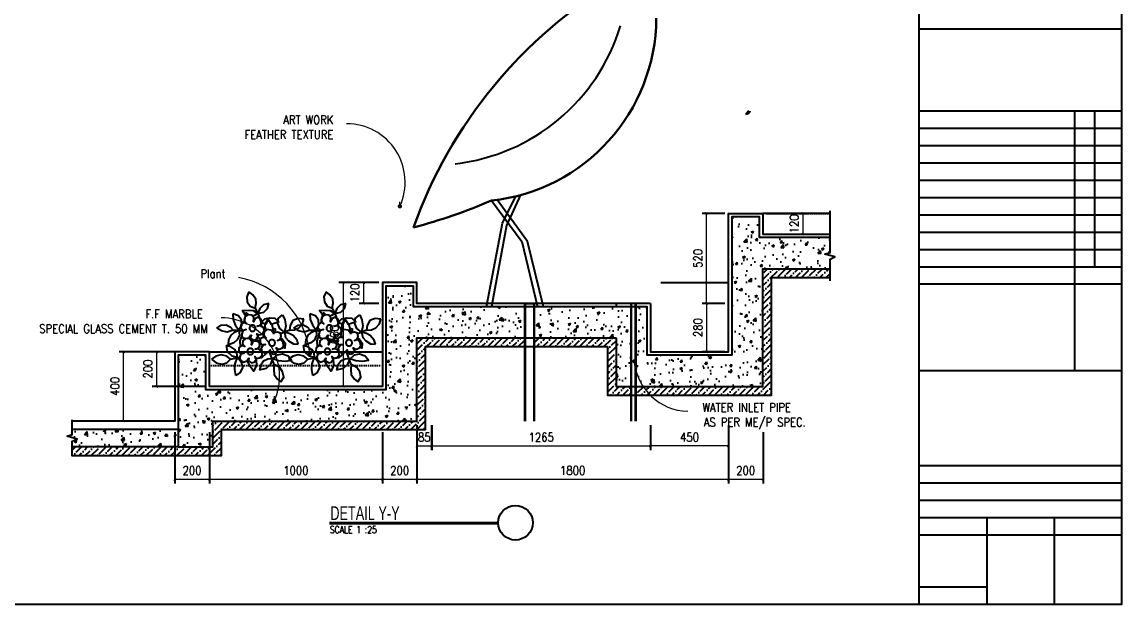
# Model space of a CAD drawing. Header units: millimetres. Extents: x -73920 to 111210, y -48963 to 87920.
# Drawn here: x 26012 to 32370, y -948 to 2416 of the extents above; entities that cross this region are included whole.
import ezdxf
from ezdxf.enums import TextEntityAlignment as Align
from ezdxf.lldxf.tags import DXFTag

# ---------------------------------------------------------------- set-up
doc = ezdxf.new("R2010")
doc.units = ezdxf.units.MM
doc.header["$LTSCALE"] = 100
doc.header["$MEASUREMENT"] = 0
doc.linetypes.add('DOT2', pattern=[0.125, 0, -0.125])
doc.layers.add('A-DIM', color=76, linetype='Continuous', lineweight=0)
for name, color, linetype in [('A-HATCH', 251, 'Continuous'), ('A-STR', 4, 'Continuous'), ('DINDING', 20, 'Continuous'), ('KOP', 7, 'Continuous'), ('LANDSCAPE', 41, 'Continuous'), ('pohon', 3, 'Continuous'), ('POTONGAN', 5, 'Continuous'), ('RAILING', 32, 'Continuous'), ('text', 5, 'Continuous'), ('water', 150, 'DOT2')]:
    doc.layers.add(name, color=color, linetype=linetype)
doc.styles.add('DIM25', font='simplex.shx', dxfattribs={"width": 0.85, "height": 50})
doc.styles.add('W-100', font='SIMPLEX.SHX', dxfattribs={"width": 0.8, "height": 100})
tags = doc.linetypes.add('DASHDOT', pattern=[1, 0.5, -0.25, 0, -0.25]).pattern_tags.tags
tags[10:11] = [DXFTag(74, 4), DXFTag(75, 0), DXFTag(340, '0'), DXFTag(46, 1.0), DXFTag(50, 0.0), DXFTag(44, 0.0), DXFTag(45, 0.0)]
tags[8:9] = [DXFTag(74, 4), DXFTag(75, 0), DXFTag(340, '0'), DXFTag(46, 1.0), DXFTag(50, 0.0), DXFTag(44, 0.0), DXFTag(45, 0.0)]
tags[6:7] = [DXFTag(74, 4), DXFTag(75, 0), DXFTag(340, '0'), DXFTag(46, 1.0), DXFTag(50, 0.0), DXFTag(44, 0.0), DXFTag(45, 0.0)]
tags[4:5] = [DXFTag(74, 4), DXFTag(75, 0), DXFTag(340, '0'), DXFTag(46, 1.0), DXFTag(50, 0.0), DXFTag(44, 0.0), DXFTag(45, 0.0)]
doc.dimstyles.new('DIM25', dxfattribs={"dimtxt": 500, "dimasz": 1, "dimexe": 25, "dimexo": 20, "dimgap": 25, "dimtad": 1, "dimdec": 0, "dimzin": 0, "dimdsep": 46, "dimtxsty": 'DIM25', "dimblk": 'Tick', "dimcen": 0.09, "dimdle": 25, "dimclrd": 256, "dimclre": 256, "dimclrt": 1, "dimadec": 0, "dimazin": 0, "dimtfac": 1, "dimtdec": 0, "dimtix": 1, "dimtmove": 2, "dimatfit": 3, "dimldrblk": 'Tick', "dimfxl": 1, "dimtolj": 1, "dimtzin": 0, "dimlwd": 5, "dimarcsym": 0})
pattern_1 = [(45, (3331.93, -11291.416), (13.258252, 48.613591), [62.5, -12.5, 0, -12.5])]
pattern_2 = [(50, (3331.93, -11291.42), (143.45204, -12.55043), [15, -165]), (355, (3331.93, -11291.42), (-27.7503, 150.4384), [12, -132]), (100.4514, (3343.88, -11292.46), (115.7019, 137.8879), [12.74804, -140.2284]), (46.1842, (3331.93, -11251.42), (213.4482, -33.1038), [22.5, -247.5]), (96.6356, (3349.72, -11254.18), (186.9325, 194.8236), [19.122, -210.3426]), (351.1842, (3331.93, -11251.42), (186.9324, 194.8237), [18, -198]), (21, (3351.93, -11261.42), (119.3814, -80.5238), [15, -165]), (326, (3351.93, -11261.42), (48.6631, 145.03), [12, -132]), (71.4514, (3361.88, -11268.13), (168.0445, 64.5061), [12.74804, -140.2284]), (37.5, (3331.93, -11291.416), (2.43197, 66.57877), [0, -130.4, 0, -134, 0, -132.5]), (7.5, (3331.93, -11291.416), (52.6139, 78.88234), [0, -76.4, 0, -127.4, 0, -50.5]), (327.5, (3287.33, -11291.416), (106.76449, -4.51097), [0, -50, 0, -156, 0, -207]), (317.5, (3267.33, -11291.42), (116.63723, 20.021), [0, -65, 0, -103.6, 0, -147])]

# ---------------------------------------------------------------- blocks, each defined once
blk = doc.blocks.new('Tick')
at = {"const_width": 4}
blk.add_lwpolyline([(-7.1, -7.1), (7.1, 7.1)], dxfattribs=at)
blk = doc.blocks.new('*D158')
at = {"layer": 'A-DIM', "lineweight": -2, "transparency": 16777216}
for p, q in [((26875.3, 509.9), (26574.8, 509.9)), ((26875.3, 109.9), (26574.8, 109.9))]:
    blk.add_line(p, q, dxfattribs=at)
at = {"layer": 'A-DIM', "lineweight": 5, "transparency": 16777216}
blk.add_line((26599.8, 110.9), (26599.8, 508.9), dxfattribs=at)
at = {"layer": 'DEFPOINTS', "color": 0, "lineweight": 25, "transparency": 16777216}
for p in [(26599.8, 509.9), (26895.3, 509.9), (26895.3, 109.9)]:
    blk.add_point(p, dxfattribs=at)
at = {"layer": 'A-DIM', "lineweight": 5, "transparency": 16777216}
for p, rotation in [((26599.8, 509.9), 90), ((26599.8, 109.9), 270)]:
    blk.add_blockref('Tick', p, dxfattribs=dict(at, rotation=rotation))
at = {"layer": 'A-DIM', "color": 1, "transparency": 16777216, "insert": (26549.8, 309.9), "char_height": 50, "attachment_point": 5, "rotation": 90, "style": 'DIM25'}
blk.add_mtext('\\A1;400', dxfattribs=at)
blk = doc.blocks.new('*D159')
at = {"layer": 'A-DIM', "lineweight": -2, "transparency": 16777216}
for p, q in [((26895.3, 44.7), (26895.3, -251.2)), ((27095.3, 44.7), (27095.3, -251.2))]:
    blk.add_line(p, q, dxfattribs=at)
at = {"layer": 'A-DIM', "lineweight": 5, "transparency": 16777216}
blk.add_line((26896.3, -226.2), (27094.3, -226.2), dxfattribs=at)
at = {"layer": 'DEFPOINTS', "color": 0, "lineweight": 25, "transparency": 16777216}
for p in [(26895.3, 64.7), (27095.3, 64.7), (27095.3, -226.2)]:
    blk.add_point(p, dxfattribs=at)
at = {"layer": 'A-DIM', "lineweight": 5, "transparency": 16777216, "rotation": 180}
blk.add_blockref('Tick', (26895.3, -226.2), dxfattribs=at)
at = {"layer": 'A-DIM', "lineweight": 5, "transparency": 16777216}
blk.add_blockref('Tick', (27095.3, -226.2), dxfattribs=at)
at = {"layer": 'A-DIM', "color": 1, "transparency": 16777216, "insert": (26995.3, -176.2), "char_height": 50, "attachment_point": 5, "style": 'DIM25'}
blk.add_mtext('\\A1;200', dxfattribs=at)
blk = doc.blocks.new('*D160')
at = {"layer": 'A-DIM', "lineweight": -2, "transparency": 16777216}
for p, q in [((27095.3, 44.7), (27095.3, -251.2)), ((28095.3, 44.7), (28095.3, -251.2))]:
    blk.add_line(p, q, dxfattribs=at)
at = {"layer": 'A-DIM', "lineweight": 5, "transparency": 16777216}
blk.add_line((27096.3, -226.2), (28094.3, -226.2), dxfattribs=at)
at = {"layer": 'DEFPOINTS', "color": 0, "lineweight": 25, "transparency": 16777216}
for p in [(27095.3, 64.7), (28095.3, 64.7), (28095.3, -226.2)]:
    blk.add_point(p, dxfattribs=at)
at = {"layer": 'A-DIM', "lineweight": 5, "transparency": 16777216, "rotation": 180}
blk.add_blockref('Tick', (27095.3, -226.2), dxfattribs=at)
at = {"layer": 'A-DIM', "lineweight": 5, "transparency": 16777216}
blk.add_blockref('Tick', (28095.3, -226.2), dxfattribs=at)
at = {"layer": 'A-DIM', "color": 1, "transparency": 16777216, "insert": (27595.3, -176.2), "char_height": 50, "attachment_point": 5, "style": 'DIM25'}
blk.add_mtext('\\A1;1000', dxfattribs=at)
blk = doc.blocks.new('*D161')
at = {"layer": 'A-DIM', "lineweight": -2, "transparency": 16777216}
for p, q in [((28095.3, 44.7), (28095.3, -251.2)), ((28295.3, 44.7), (28295.3, -251.2))]:
    blk.add_line(p, q, dxfattribs=at)
at = {"layer": 'A-DIM', "lineweight": 5, "transparency": 16777216}
blk.add_line((28096.3, -226.2), (28294.3, -226.2), dxfattribs=at)
at = {"layer": 'DEFPOINTS', "color": 0, "lineweight": 25, "transparency": 16777216}
for p in [(28095.3, 64.7), (28295.3, 64.7), (28295.3, -226.2)]:
    blk.add_point(p, dxfattribs=at)
at = {"layer": 'A-DIM', "lineweight": 5, "transparency": 16777216, "rotation": 180}
blk.add_blockref('Tick', (28095.3, -226.2), dxfattribs=at)
at = {"layer": 'A-DIM', "lineweight": 5, "transparency": 16777216}
blk.add_blockref('Tick', (28295.3, -226.2), dxfattribs=at)
at = {"layer": 'A-DIM', "color": 1, "transparency": 16777216, "insert": (28195.3, -176.2), "char_height": 50, "attachment_point": 5, "style": 'DIM25'}
blk.add_mtext('\\A1;200', dxfattribs=at)
blk = doc.blocks.new('*D162')
at = {"layer": 'A-DIM', "lineweight": -2, "transparency": 16777216}
for p, q in [((28295.3, 44.7), (28295.3, -251.2)), ((30095.3, 44.7), (30095.3, -251.2))]:
    blk.add_line(p, q, dxfattribs=at)
at = {"layer": 'A-DIM', "lineweight": 5, "transparency": 16777216}
blk.add_line((28296.3, -226.2), (30094.3, -226.2), dxfattribs=at)
at = {"layer": 'DEFPOINTS', "color": 0, "lineweight": 25, "transparency": 16777216}
for p in [(28295.3, 64.7), (30095.3, 64.7), (30095.3, -226.2)]:
    blk.add_point(p, dxfattribs=at)
at = {"layer": 'A-DIM', "lineweight": 5, "transparency": 16777216, "rotation": 180}
blk.add_blockref('Tick', (28295.3, -226.2), dxfattribs=at)
at = {"layer": 'A-DIM', "lineweight": 5, "transparency": 16777216}
blk.add_blockref('Tick', (30095.3, -226.2), dxfattribs=at)
at = {"layer": 'A-DIM', "color": 1, "transparency": 16777216, "insert": (29195.3, -176.2), "char_height": 50, "attachment_point": 5, "style": 'DIM25'}
blk.add_mtext('\\A1;1800', dxfattribs=at)
blk = doc.blocks.new('*D163')
at = {"layer": 'A-DIM', "lineweight": -2, "transparency": 16777216}
for p, q in [((30095.3, 44.7), (30095.3, -251.2)), ((30295.3, 44.7), (30295.3, -251.2))]:
    blk.add_line(p, q, dxfattribs=at)
at = {"layer": 'A-DIM', "lineweight": 5, "transparency": 16777216}
blk.add_line((30096.3, -226.2), (30294.3, -226.2), dxfattribs=at)
at = {"layer": 'DEFPOINTS', "color": 0, "lineweight": 25, "transparency": 16777216}
for p in [(30095.3, 64.7), (30295.3, 64.7), (30295.3, -226.2)]:
    blk.add_point(p, dxfattribs=at)
at = {"layer": 'A-DIM', "lineweight": 5, "transparency": 16777216, "rotation": 180}
blk.add_blockref('Tick', (30095.3, -226.2), dxfattribs=at)
at = {"layer": 'A-DIM', "lineweight": 5, "transparency": 16777216}
blk.add_blockref('Tick', (30295.3, -226.2), dxfattribs=at)
at = {"layer": 'A-DIM', "color": 1, "transparency": 16777216, "insert": (30195.3, -176.2), "char_height": 50, "attachment_point": 5, "style": 'DIM25'}
blk.add_mtext('\\A1;200', dxfattribs=at)
blk = doc.blocks.new('*D164')
at = {"layer": 'A-DIM', "lineweight": -2, "transparency": 16777216}
for p, q in [((27075.3, 509.9), (26765.1, 509.9)), ((27075.3, 309.9), (26765.1, 309.9))]:
    blk.add_line(p, q, dxfattribs=at)
at = {"layer": 'A-DIM', "lineweight": 5, "transparency": 16777216}
blk.add_line((26790.1, 508.9), (26790.1, 310.9), dxfattribs=at)
at = {"layer": 'DEFPOINTS', "color": 0, "lineweight": 25, "transparency": 16777216}
for p in [(27095.3, 509.9), (26790.1, 309.9), (27095.3, 309.9)]:
    blk.add_point(p, dxfattribs=at)
at = {"layer": 'A-DIM', "lineweight": 5, "transparency": 16777216}
for p, rotation in [((26790.1, 509.9), 90), ((26790.1, 309.9), 270)]:
    blk.add_blockref('Tick', p, dxfattribs=dict(at, rotation=rotation))
at = {"layer": 'A-DIM', "color": 1, "transparency": 16777216, "insert": (26740.1, 409.9), "char_height": 50, "attachment_point": 5, "rotation": 90, "style": 'DIM25'}
blk.add_mtext('\\A1;200', dxfattribs=at)
blk = doc.blocks.new('*D165')
at = {"layer": 'A-DIM', "lineweight": -2, "transparency": 16777216}
for p, q in [((28075.3, 909.9), (27842.8, 909.9)), ((28075.3, 309.9), (27842.8, 309.9))]:
    blk.add_line(p, q, dxfattribs=at)
at = {"layer": 'A-DIM', "lineweight": 5, "transparency": 16777216}
blk.add_line((27867.8, 908.9), (27867.8, 310.9), dxfattribs=at)
at = {"layer": 'DEFPOINTS', "color": 0, "lineweight": 25, "transparency": 16777216}
for p in [(28095.3, 909.9), (27867.8, 309.9), (28095.3, 309.9)]:
    blk.add_point(p, dxfattribs=at)
at = {"layer": 'A-DIM', "lineweight": 5, "transparency": 16777216}
for p, rotation in [((27867.8, 909.9), 90), ((27867.8, 309.9), 270)]:
    blk.add_blockref('Tick', p, dxfattribs=dict(at, rotation=rotation))
at = {"layer": 'A-DIM', "color": 1, "transparency": 16777216, "insert": (27817.8, 609.9), "char_height": 50, "attachment_point": 5, "rotation": 90, "style": 'DIM25'}
blk.add_mtext('\\A1;600', dxfattribs=at)
blk = doc.blocks.new('*D166')
at = {"layer": 'A-DIM', "lineweight": -2, "transparency": 16777216}
for p, q in [((28075.3, 909.9), (27962, 909.9)), ((28075.3, 789.9), (27962, 789.9))]:
    blk.add_line(p, q, dxfattribs=at)
at = {"layer": 'A-DIM', "lineweight": 5, "transparency": 16777216}
for p, q in [((27987, 910.9), (27987, 911.9)), ((27987, 909.9), (27987, 789.9)), ((27987, 788.9), (27987, 787.9))]:
    blk.add_line(p, q, dxfattribs=at)
at = {"layer": 'DEFPOINTS', "color": 0, "lineweight": 25, "transparency": 16777216}
for p in [(28095.3, 909.9), (27987, 789.9), (28095.3, 789.9)]:
    blk.add_point(p, dxfattribs=at)
at = {"layer": 'A-DIM', "lineweight": 5, "transparency": 16777216}
for p, rotation in [((27987, 909.9), 270), ((27987, 789.9), 90)]:
    blk.add_blockref('Tick', p, dxfattribs=dict(at, rotation=rotation))
at = {"layer": 'A-DIM', "color": 1, "transparency": 16777216, "insert": (27937, 849.9), "char_height": 50, "attachment_point": 5, "rotation": 90, "style": 'DIM25'}
blk.add_mtext('\\A1;120', dxfattribs=at)
blk = doc.blocks.new('*D167')
at = {"layer": 'A-DIM', "lineweight": -2, "transparency": 16777216}
for p, q in [((30075.3, 1309.9), (29944.4, 1309.9)), ((30075.3, 789.9), (29944.4, 789.9))]:
    blk.add_line(p, q, dxfattribs=at)
at = {"layer": 'A-DIM', "lineweight": 5, "transparency": 16777216}
blk.add_line((29969.4, 790.9), (29969.4, 1308.9), dxfattribs=at)
at = {"layer": 'DEFPOINTS', "color": 0, "lineweight": 25, "transparency": 16777216}
for p in [(29969.4, 1309.9), (30095.3, 1309.9), (30095.3, 789.9)]:
    blk.add_point(p, dxfattribs=at)
at = {"layer": 'A-DIM', "lineweight": 5, "transparency": 16777216}
for p, rotation in [((29969.4, 1309.9), 90), ((29969.4, 789.9), 270)]:
    blk.add_blockref('Tick', p, dxfattribs=dict(at, rotation=rotation))
at = {"layer": 'A-DIM', "color": 1, "transparency": 16777216, "insert": (29919.4, 1049.9), "char_height": 50, "attachment_point": 5, "rotation": 90, "style": 'DIM25'}
blk.add_mtext('\\A1;520', dxfattribs=at)
blk = doc.blocks.new('*D168')
at = {"layer": 'A-DIM', "lineweight": -2, "transparency": 16777216}
for p, q in [((30315.3, 1309.9), (30551.2, 1309.9)), ((30315.3, 1189.9), (30551.2, 1189.9))]:
    blk.add_line(p, q, dxfattribs=at)
at = {"layer": 'A-DIM', "lineweight": 5, "transparency": 16777216}
for p, q in [((30526.2, 1310.9), (30526.2, 1311.9)), ((30526.2, 1309.9), (30526.2, 1189.9)), ((30526.2, 1188.9), (30526.2, 1187.9))]:
    blk.add_line(p, q, dxfattribs=at)
at = {"layer": 'DEFPOINTS', "color": 0, "lineweight": 25, "transparency": 16777216}
for p in [(30295.3, 1309.9), (30295.3, 1189.9), (30526.2, 1189.9)]:
    blk.add_point(p, dxfattribs=at)
at = {"layer": 'A-DIM', "lineweight": 5, "transparency": 16777216}
for p, rotation in [((30526.2, 1309.9), 270), ((30526.2, 1189.9), 90)]:
    blk.add_blockref('Tick', p, dxfattribs=dict(at, rotation=rotation))
at = {"layer": 'A-DIM', "color": 1, "transparency": 16777216, "insert": (30476.2, 1249.9), "char_height": 50, "attachment_point": 5, "rotation": 90, "style": 'DIM25'}
blk.add_mtext('\\A1;120', dxfattribs=at)
blk = doc.blocks.new('*D169')
at = {"layer": 'A-DIM', "lineweight": -2, "transparency": 16777216}
for p, q in [((29645.7, 84.9), (29645.7, -58.8)), ((30095.3, 84.9), (30095.3, -58.8))]:
    blk.add_line(p, q, dxfattribs=at)
at = {"layer": 'A-DIM', "lineweight": 5, "transparency": 16777216}
blk.add_line((30094.3, -33.8), (29646.7, -33.8), dxfattribs=at)
at = {"layer": 'DEFPOINTS', "color": 0, "lineweight": 25, "transparency": 16777216}
for p in [(29645.7, 104.9), (30095.3, 104.9), (29645.7, -33.8)]:
    blk.add_point(p, dxfattribs=at)
at = {"layer": 'A-DIM', "lineweight": 5, "transparency": 16777216, "rotation": 180}
blk.add_blockref('Tick', (29645.7, -33.8), dxfattribs=at)
at = {"layer": 'A-DIM', "lineweight": 5, "transparency": 16777216}
blk.add_blockref('Tick', (30095.3, -33.8), dxfattribs=at)
at = {"layer": 'A-DIM', "color": 1, "transparency": 16777216, "insert": (29870.5, 16.2), "char_height": 50, "attachment_point": 5, "style": 'DIM25'}
blk.add_mtext('\\A1;450', dxfattribs=at)
blk = doc.blocks.new('*D170')
at = {"layer": 'A-DIM', "lineweight": -2, "transparency": 16777216}
for p, q in [((28381, 84.9), (28381, -58.8)), ((29645.7, 84.9), (29645.7, -58.8))]:
    blk.add_line(p, q, dxfattribs=at)
at = {"layer": 'A-DIM', "lineweight": 5, "transparency": 16777216}
blk.add_line((28382, -33.8), (29644.7, -33.8), dxfattribs=at)
at = {"layer": 'DEFPOINTS', "color": 0, "lineweight": 25, "transparency": 16777216}
for p in [(28381, 104.9), (29645.7, 104.9), (29645.7, -33.8)]:
    blk.add_point(p, dxfattribs=at)
at = {"layer": 'A-DIM', "lineweight": 5, "transparency": 16777216, "rotation": 180}
blk.add_blockref('Tick', (28381, -33.8), dxfattribs=at)
at = {"layer": 'A-DIM', "lineweight": 5, "transparency": 16777216}
blk.add_blockref('Tick', (29645.7, -33.8), dxfattribs=at)
at = {"layer": 'A-DIM', "color": 1, "transparency": 16777216, "insert": (29013.4, 16.2), "char_height": 50, "attachment_point": 5, "style": 'DIM25'}
blk.add_mtext('\\A1;1265', dxfattribs=at)
blk = doc.blocks.new('*D171')
at = {"layer": 'A-DIM', "lineweight": -2, "transparency": 16777216}
for p, q in [((28295.3, 84.9), (28295.3, -58.8)), ((28380, 84.9), (28380, -58.8))]:
    blk.add_line(p, q, dxfattribs=at)
at = {"layer": 'A-DIM', "lineweight": 5, "transparency": 16777216}
for p, q in [((28294.3, -33.8), (28293.3, -33.8)), ((28295.3, -33.8), (28380, -33.8)), ((28381, -33.8), (28382, -33.8))]:
    blk.add_line(p, q, dxfattribs=at)
at = {"layer": 'DEFPOINTS', "color": 0, "lineweight": 25, "transparency": 16777216}
for p in [(28295.3, 104.9), (28380, 104.9), (28380, -33.8)]:
    blk.add_point(p, dxfattribs=at)
at = {"layer": 'A-DIM', "lineweight": 5, "transparency": 16777216}
blk.add_blockref('Tick', (28295.3, -33.8), dxfattribs=at)
at = {"layer": 'A-DIM', "lineweight": 5, "transparency": 16777216, "rotation": 180}
blk.add_blockref('Tick', (28380, -33.8), dxfattribs=at)
at = {"layer": 'A-DIM', "color": 1, "transparency": 16777216, "insert": (28337.6, 16.2), "char_height": 50, "attachment_point": 5, "style": 'DIM25'}
blk.add_mtext('\\A1;85', dxfattribs=at)
blk = doc.blocks.new('Cut')
at = {"layer": 'A-HATCH', "linetype": 'DASHDOT'}
blk.add_lwpolyline([(0, -30), (0, 56.3), (28.2, 68.2), (-29.2, 84.3), (0, 95), (0, 178.3)], dxfattribs=at)
blk = doc.blocks.new('Kop-A3')
at = {"layer": 'KOP'}
blk.add_line((161.47, 13.5), (161.47, 293.5), dxfattribs=at)
at = {"layer": 'KOP', "color": 155}
for p, q in [((161.47, 146.5), (208.36, 146.5)), ((161.47, 127.5), (208.36, 127.5)), ((197.49, 67.57), (197.49, 127.5)), ((161.47, 123.5), (208.36, 123.5)), ((161.47, 111.5), (208.36, 111.5)), ((161.47, 107.5), (208.36, 107.5)), ((161.47, 91.5), (208.36, 91.5)), ((161.47, 87.5), (208.36, 87.5)), ((161.47, 67.5), (208.36, 67.5)), ((161.47, 45.5), (208.36, 45.5)), ((161.47, 33.5), (208.36, 33.5)), ((177.2, 13.5), (177.2, 33.5)), ((192.73, 13.5), (192.73, 33.5)), ((161.47, 29.5), (208.36, 29.5))]:
    blk.add_line(p, q, dxfattribs=at)
at = {"layer": 'KOP', "color": 251}
for p, q in [((202.06, 91.5), (202.06, 127.5)), ((161.47, 119.5), (208.36, 119.5)), ((161.47, 115.5), (208.36, 115.5)), ((161.47, 103.5), (208.36, 103.5)), ((161.47, 99.5), (208.36, 99.5)), ((161.47, 95.5), (208.36, 95.5)), ((161.47, 41.5), (208.36, 41.5)), ((161.47, 37.5), (208.36, 37.5)), ((161.47, 17.5), (177.01, 17.5))]:
    blk.add_line(p, q, dxfattribs=at)
at = {"layer": 'KOP'}
blk.add_lwpolyline([(-196.64, 293.5), (-196.64, 13.5), (208.36, 13.5), (208.36, 293.5)], close=True, dxfattribs=at)
blk = doc.blocks.new('DOT')
blk.add_line((0, 50), (0, 100))
at = {"const_width": 50}
blk.add_lwpolyline([(0, 25, 1), (0, -25, 1)], format="xyb", close=True, dxfattribs=at)
blk = doc.blocks.new('A$C46902D6E')
at = {"layer": 'pohon', "linetype": 'Continuous'}
for points in [[(-0.0808, 0.1958), (-0.0521, 0.1862), (-0.033, 0.1623), (-0.0235, 0.1337), (-0.0569, 0.1432), (-0.076, 0.1671)], [(0.0386, 0.2531), (0.0482, 0.2244), (0.0434, 0.1958), (0.0243, 0.1719), (-0.0044, 0.1623), (-0.0091, 0.191), (-0.0044, 0.2149), (0.0147, 0.2387)], [(-0.1668, 0.1384), (-0.1812, 0.1098), (-0.1907, 0.0763), (-0.1859, 0.0381), (-0.1573, 0.0572), (-0.1429, 0.0859), (-0.1429, 0.1145)], [(-0.291, 0.1241), (-0.2576, 0.1241), (-0.2289, 0.1098), (-0.2146, 0.0811), (-0.2146, 0.0524), (-0.2433, 0.0572), (-0.2672, 0.0716), (-0.2863, 0.0954)], [(-0.0474, 0.0811), (-0.0665, 0.105), (-0.0951, 0.1145), (-0.1238, 0.1145), (-0.1477, 0.0954), (-0.1074, 0.0758), (-0.0851, 0.1055), (-0.0747, 0.0758)], [(0.0064, 0.0068), (0.0064, -0.0122), (-0.0125, -0.0217), (-0.0268, -0.0169), (-0.0363, 0.002), (-0.0268, 0.0163), (-0.041, 0.0115), (-0.06, 0.0163), (-0.0695, 0.0353), (-0.0647, 0.0542), (-0.0458, 0.0637), (-0.0268, 0.059), (-0.0458, 0.0685), (-0.0505, 0.0875), (-0.0458, 0.1017), (-0.0268, 0.1112), (-0.0078, 0.1017), (-0.003, 0.0827), (-0.003, 0.1064), (0.0112, 0.1207), (0.0349, 0.1207), (0.0492, 0.1064), (0.0492, 0.0827), (0.0349, 0.0685), (0.0539, 0.0732), (0.0681, 0.059), (0.0681, 0.04), (0.0539, 0.0305), (0.0349, 0.0353), (0.0539, 0.0258), (0.0587, 0.0068), (0.0539, -0.0122), (0.0349, -0.0169), (0.0159, -0.0122)], [(0.1199, 0.1193), (0.1151, 0.0859), (0.1007, 0.0572), (0.0769, 0.0286), (0.0625, 0.0572), (0.0673, 0.0859), (0.0864, 0.1098)], [(-0.2719, -0.024), (-0.2624, -0.0001), (-0.2385, 0.0238), (-0.2146, 0.0333), (-0.1859, 0.0381), (-0.1955, 0.0095), (-0.2146, -0.0097), (-0.2433, -0.024)], [(0.1294, -0.0622), (0.1294, -0.0335), (0.1199, -0.0049), (0.1007, 0.0142), (0.0769, 0.0286), (0.0721, -0.0001), (0.0816, -0.0288), (0.1007, -0.0479)], [(0.2059, 0.0286), (0.182, 0.0477), (0.1533, 0.0524), (0.1294, 0.0429), (0.1103, 0.0238), (0.1437, 0.0095), (0.1772, 0.0142)], [(0.0064, -0.1261), (0.0064, -0.1451), (-0.0125, -0.1546), (-0.0268, -0.1498), (-0.0363, -0.1308), (-0.0268, -0.1166), (-0.041, -0.1261), (-0.06, -0.1166), (-0.0695, -0.1024), (-0.0647, -0.0834), (-0.0458, -0.0691), (-0.0268, -0.0739), (-0.0458, -0.0644), (-0.0505, -0.0502), (-0.0458, -0.0312), (-0.0268, -0.0264), (-0.0078, -0.0312), (-0.003, -0.0502), (-0.003, -0.0312), (0.0112, -0.0169), (0.0349, -0.0169), (0.0492, -0.0312), (0.0492, -0.0502), (0.0349, -0.0644), (0.0539, -0.0596), (0.0681, -0.0739), (0.0681, -0.0929), (0.0539, -0.1071), (0.0349, -0.1024), (0.0539, -0.1071), (0.0587, -0.1261), (0.0539, -0.1451), (0.0349, -0.1546), (0.0159, -0.1451)], [(-0.2433, -0.1195), (-0.205, -0.1291), (-0.1668, -0.1291), (-0.1334, -0.1195), (-0.1573, -0.0956), (-0.1859, -0.0861), (-0.2194, -0.0956)], [(-0.0617, -0.1912), (-0.0999, -0.1768), (-0.1238, -0.153), (-0.1334, -0.1195), (-0.1047, -0.1243), (-0.0808, -0.1386), (-0.0665, -0.1625)], [(0.1437, -0.067), (0.1342, -0.1004), (0.1055, -0.1243), (0.0721, -0.1291), (0.0769, -0.1052), (0.0912, -0.0861), (0.1151, -0.0718)], [(0.2202, -0.153), (0.1915, -0.1721), (0.1581, -0.1768), (0.1294, -0.1673), (0.1103, -0.1434), (0.1342, -0.1291), (0.1676, -0.1243), (0.1963, -0.1339)], [(-0.1907, -0.2485), (-0.205, -0.2198), (-0.1955, -0.1912), (-0.1764, -0.1673), (-0.1429, -0.153), (-0.1429, -0.1816), (-0.1477, -0.2103), (-0.1668, -0.2342)], [(0.0721, -0.2342), (0.0816, -0.2007), (0.0816, -0.1673), (0.0721, -0.1291), (0.0482, -0.153), (0.0386, -0.1864), (0.0482, -0.2151)]]:
    blk.add_lwpolyline(points, close=True, dxfattribs=at)
for points in [[(-0.0044, 0.1623), (-0.0283, 0.1241), (-0.0474, 0.0811), (-0.0495, 0.0619)], [(0.0283, 0.1207), (0.0414, 0.1308), (0.0482, 0.1193), (0.0673, 0.1432), (0.0339, 0.148), (0.0052, 0.148), (-0.0235, 0.1337), (-0.0044, 0.1193), (0.0052, 0.1146)], [(0.0311, 0.1207), (0.0434, 0.1289), (0.053, 0.0907), (0.0507, 0.0724)], [(-0.0794, 0.0404), (-0.076, 0.0429), (-0.0713, 0.0763), (-0.0856, 0.105), (-0.1095, 0.0763), (-0.1178, 0.052), (-0.1245, 0.0227)], [(-0.0447, 0.068), (-0.0438, 0.0632)], [(-0.2146, 0.0524), (-0.1651, 0.0277)], [(-0.1664, 0.0032), (-0.1764, -0.0001), (-0.1955, -0.024), (-0.1955, -0.0526), (-0.1822, -0.0496)], [(-0.1217, 0.0305), (-0.1075, 0.0447), (-0.0837, 0.0447), (-0.0695, 0.0305), (-0.0695, 0.0115), (-0.0837, -0.0027), (-0.0647, -0.0027), (-0.0505, -0.0122), (-0.0505, -0.0312), (-0.0647, -0.0454), (-0.0837, -0.0407), (-0.0695, -0.0454), (-0.06, -0.0644), (-0.0647, -0.0834), (-0.0837, -0.0929), (-0.1027, -0.0834), (-0.1122, -0.0691), (-0.1122, -0.0834), (-0.1312, -0.0929), (-0.1454, -0.0881), (-0.1549, -0.0691), (-0.1454, -0.0549), (-0.1597, -0.0644), (-0.1787, -0.0549), (-0.1881, -0.0407), (-0.1834, -0.0217), (-0.1692, -0.0075), (-0.1502, -0.0122), (-0.1644, -0.0027), (-0.1692, 0.0115), (-0.1644, 0.0305), (-0.1454, 0.0353), (-0.1264, 0.0305)], [(-0.134, 0.0324), (-0.1334, 0.0524), (-0.1178, 0.0534), (-0.1192, 0.033)], [(-0.0719, 0.0091), (-0.0665, -0.0001), (-0.0665, -0.0027)], [(0.0078, 0.0041), (0.0004, -0.0001)], [(0.0402, 0.0339), (0.0398, 0.0328)], [(0.1103, 0.0238), (0.0721, 0.0286), (0.0543, 0.0241)], [(0.0571, 0.0004), (0.0577, -0.0001), (0.0673, -0.0335), (0.0625, -0.067), (0.0619, -0.0676)], [(-0.1484, -0.0569), (-0.1471, -0.0575)], [(-0.0773, -0.0428), (-0.0769, -0.0424)], [(-0.0573, -0.038), (-0.0494, -0.0458)], [(-0.0494, -0.0456), (-0.0521, -0.0431)], [(-0.0505, -0.0155), (-0.0343, -0.0019)], [(0.0021, -0.026), (0.0004, -0.024), (-0.033, -0.0192), (-0.0505, -0.0242)], [(0.0204, -0.0169), (0.0216, -0.0136)], [(-0.1429, -0.153), (-0.1143, -0.0909), (-0.1054, -0.0793)], [(-0.0928, -0.0883), (-0.0904, -0.0956), (-0.0665, -0.1195), (-0.0348, -0.1286)], [(-0.0533, -0.0748), (-0.0569, -0.0718), (-0.0617, -0.0712)], [(-0.0344, -0.1345), (-0.0378, -0.1386), (-0.0426, -0.1673), (-0.0283, -0.2007), (-0.0044, -0.1721), (0.0137, -0.1405)], [(0.1103, -0.1434), (0.0583, -0.1274)]]:
    blk.add_lwpolyline(points, dxfattribs=at)
for points in [[(0.0004, 0.0277, -0.098476), (-0.0065, 0.0291, -0.098485), (-0.0123, 0.033, -0.098498), (-0.0162, 0.0388, -0.098507), (-0.0175, 0.0457, -0.098507), (-0.0162, 0.0525, -0.098498), (-0.0123, 0.0584, -0.098485), (-0.0065, 0.0622, -0.098476), (0.0004, 0.0636, -0.098476), (0.0073, 0.0622, -0.098485), (0.0131, 0.0584, -0.098498), (0.017, 0.0525, -0.098507), (0.0184, 0.0457, -0.098507), (0.017, 0.0388, -0.098498), (0.0131, 0.033, -0.098485), (0.0073, 0.0291, -0.098476)], [(-0.1195, -0.0462, -0.098476), (-0.1264, -0.0449, -0.098485), (-0.1322, -0.041, -0.098498), (-0.1361, -0.0352, -0.098507), (-0.1374, -0.0283, -0.098507), (-0.1361, -0.0214, -0.098498), (-0.1322, -0.0156, -0.098485), (-0.1264, -0.0117, -0.098476), (-0.1195, -0.0104, -0.098476), (-0.1126, -0.0117, -0.098485), (-0.1068, -0.0156, -0.098498), (-0.1029, -0.0214, -0.098507), (-0.1015, -0.0283, -0.098507), (-0.1029, -0.0352, -0.098498), (-0.1068, -0.041, -0.098485), (-0.1126, -0.0449, -0.098476)], [(0.0004, -0.1075, -0.098476), (-0.0065, -0.1061, -0.098485), (-0.0123, -0.1022, -0.098498), (-0.0162, -0.0964, -0.098507), (-0.0175, -0.0895, -0.098507), (-0.0162, -0.0826, -0.098498), (-0.0123, -0.0768, -0.098485), (-0.0065, -0.0729, -0.098476), (0.0004, -0.0716, -0.098476), (0.0073, -0.0729, -0.098485), (0.0131, -0.0768, -0.098498), (0.017, -0.0826, -0.098507), (0.0184, -0.0895, -0.098507), (0.017, -0.0964, -0.098498), (0.0131, -0.1022, -0.098485), (0.0073, -0.1061, -0.098476)]]:
    blk.add_lwpolyline(points, format="xyb", close=True, dxfattribs=at)
blk = doc.blocks.new('*D172')
at = {"layer": 'A-DIM', "lineweight": -2, "transparency": 16777216}
for p, q in [((30075.3, 789.9), (29944.4, 789.9)), ((30075.3, 509.9), (29944.4, 509.9))]:
    blk.add_line(p, q, dxfattribs=at)
at = {"layer": 'A-DIM', "lineweight": 5, "transparency": 16777216}
blk.add_line((29969.4, 788.9), (29969.4, 510.9), dxfattribs=at)
at = {"layer": 'DEFPOINTS', "color": 0, "lineweight": 25, "transparency": 16777216}
for p in [(30095.3, 789.9), (29969.4, 509.9), (30095.3, 509.9)]:
    blk.add_point(p, dxfattribs=at)
at = {"layer": 'A-DIM', "lineweight": 5, "transparency": 16777216}
for p, rotation in [((29969.4, 789.9), 90), ((29969.4, 509.9), 270)]:
    blk.add_blockref('Tick', p, dxfattribs=dict(at, rotation=rotation))
at = {"layer": 'A-DIM', "color": 1, "transparency": 16777216, "insert": (29919.4, 649.9), "char_height": 50, "attachment_point": 5, "rotation": 90, "style": 'DIM25'}
blk.add_mtext('\\A1;280', dxfattribs=at)

msp = doc.modelspace()

# ---------------------------------------------------------------- hatches: boundary and pattern name
at = {"layer": 'A-HATCH'}
h = msp.add_hatch(dxfattribs=at)
h.set_pattern_fill('AR-CONC', color=256, scale=20, style=0)
h.set_pattern_definition(pattern_2)
h.paths.add_polyline_path([(30295.25016034, 989.88292326), (30682.59487996, 989.88292326), (30682.59487996, 1046.14553444), (30710.84305277, 1058.12451523), (30653.34897074, 1074.18800688), (30682.59487996, 1084.92152723), (30682.59487996, 1169.88292326), (30275.25016034, 1169.88292326), (30275.25016034, 1289.88292326), (30115.25016034, 1289.88292326), (30115.25016034, 489.88292326), (29625.71350657, 489.88292326), (29625.71350657, 769.88292326), (29559.75016036, 769.88292326), (29559.75016036, 408.97073913, 0.0857588994), (29602.41956143, 309.88292326), (30295.25016034, 309.88292326)])
h.paths.add_polyline_path([(29530.75016036, 769.88292326), (28973.25016036, 769.88292326), (28973.25016036, 589.88292326), (29445.71350657, 589.88292326), (29445.71350657, 309.88292326), (29530.75016036, 309.88292326)])
h.paths.add_polyline_path([(29803.33897631, 521.16863883), (29937.6246906, 521.16863883), (29937.6246906, 446.16863883), (29803.33897631, 446.16863883)], flags=25)
h = msp.add_hatch(dxfattribs=at)
h.set_pattern_fill('ANSI36', color=256, scale=200, style=0)
h.set_pattern_definition(pattern_1)
h.paths.add_polyline_path([(29445.71350657, 589.88292326), (28973.25016036, 589.88292326), (28973.25016036, 539.88292326), (29395.71350657, 539.88292326), (29395.71350657, 259.88292326), (29530.75016036, 259.88292326), (29530.75016036, 309.88292326), (29445.71350657, 309.88292326)])
h.paths.add_polyline_path([(29602.41956143, 309.88292326), (29559.75016036, 309.88292326), (29559.75016036, 259.88292326), (29642.79686409, 259.88292326, -0.050845338)])
h.paths.add_polyline_path([(30345.25016034, 939.88292326), (30682.59487996, 939.88292326), (30682.59487996, 989.88292326), (30295.25016034, 989.88292326), (30295.25016034, 309.88292326), (29602.41956143, 309.88292326, 0.050845338), (29642.79686409, 259.88292326), (30345.25016034, 259.88292326)])
h = msp.add_hatch(dxfattribs=at)
h.set_pattern_fill('AR-CONC', color=256, scale=20, style=0)
h.set_pattern_definition(pattern_2)
h.paths.add_polyline_path([(28917.25016036, 769.88292326), (28275.25016035, 769.88292326), (28275.25016035, 889.88292326), (28115.25016038, 889.88292326), (28115.25016038, 289.88292326), (27492.07331706, 289.88292326, -0.0433262249), (27473.66614335, 234.37294519, -0.8109630322), (27471.14030279, 222.40607284, -1), (27471.14030279, 234.90607284, -0.1043847745), (27473.66614335, 234.37294519, 0.0433262249), (27492.07331706, 289.88292326), (27075.25016037, 289.88292326), (27075.25016037, 489.88292326), (26915.25016037, 489.88292326), (26915.25016037, -40.11707674), (27115.25016037, -40.11707674), (27115.25016037, 109.88292326), (28295.25016038, 109.88292326), (28295.25016038, 589.88292326), (28917.25016036, 589.88292326)])
h = msp.add_hatch(dxfattribs=at)
h.set_pattern_fill('ANSI36', color=256, scale=200, style=0)
h.set_pattern_definition(pattern_1)
h.paths.add_polyline_path([(27165.25016037, 59.88292326), (28345.25016038, 59.88292326), (28345.25016038, 539.88292326), (28917.25016036, 539.88292326), (28917.25016036, 589.88292326), (28295.25016038, 589.88292326), (28295.25016038, 109.88292326), (27115.25016037, 109.88292326), (27115.25016037, -40.11707674), (26915.25016037, -40.11707674), (26302.26322284, -40.11707674), (26302.26322284, -90.11707674), (27165.25016037, -90.11707674)])
h.paths.add_polyline_path([(28290.72477854, 521.16863883), (28384.53430235, 521.16863883), (28384.53430235, 446.16863883), (28290.72477854, 446.16863883)], flags=25)
h = msp.add_hatch(dxfattribs=at)
h.set_pattern_fill('AR-CONC', color=256, scale=20, style=0)
h.set_pattern_definition([(50, (34701.04, 4072.32), (143.452, -12.5504), [15, -165]), (355, (34701.04, 4072.32), (-27.7503, 150.4384), [12, -132]), (100.4514, (34712.99, 4071.27), (115.7019, 137.888), [12.748, -140.2284]), (46.1842, (34701.04, 4112.32), (213.4482, -33.1038), [22.5, -247.5]), (96.6356, (34718.82, 4109.56), (186.9325, 194.8236), [19.122, -210.3426]), (351.1842, (34701.04, 4112.32), (186.9324, 194.8237), [18, -198]), (21, (34721.04, 4102.32), (119.3814, -80.5238), [15, -165]), (326, (34721.04, 4102.32), (48.663, 145.03), [12, -132]), (71.4514, (34730.98, 4095.61), (168.0445, 64.506), [12.748, -140.2284]), (37.5, (34701.036, 4072.32), (2.43197, 66.57877), [0, -130.4, 0, -134, 0, -132.5]), (7.5, (34701.036, 4072.32), (52.6139, 78.88234), [0, -76.4, 0, -127.4, 0, -50.5]), (327.5, (34656.436, 4072.32), (106.7645, -4.51097), [0, -50, 0, -156, 0, -207]), (317.5, (34636.44, 4072.32), (116.6372, 20.021), [0, -65, 0, -103.6, 0, -147])])
h.paths.add_polyline_path([(26915.25016037, 59.88292326), (26302.26322284, 59.88292326), (26302.26322284, 54.92152723), (26273.01731361, 44.18800688), (26330.51139564, 28.12451523), (26302.26322284, 16.14553444), (26302.26322284, -40.11707674), (26915.25016037, -40.11707674)])

# ---------------------------------------------------------------- linework, layer by layer
at = {"layer": 'A-DIM'}
for centre, radius, start, end in [((27888.73783878, 1490.49745232), 338.08680845, 335.6334956089, 89.9778290697), ((27176.78973388, 443.62566041), 502.84734278, 6.5510121473, 79.9691705248), ((27163.16857356, 368.14121198), 338.08680845, 335.6334956089, 89.9778290697), ((29867.81622764, 482.89968787), 316.8125491, 185.0832896463, 268.6026802866)]:
    msp.add_arc(centre, radius, start, end, dxfattribs=at)
at = {"layer": 'A-HATCH'}
msp.add_line((30682.59487997, 1309.88292326), (30295.25016034, 1309.88292326), dxfattribs=at)
at = {"layer": 'A-HATCH', "linetype": 'DASHDOT'}
msp.add_lwpolyline([(30682.59487996, 920.18028107), (30682.59487996, 1046.14553444), (30710.84305277, 1058.12451523), (30653.34897074, 1074.18800688), (30682.59487996, 1084.92152723), (30682.59487996, 1324.1886016)], dxfattribs=at)
at = {"layer": 'A-HATCH'}
for points in [[(29395.71350657, 539.88292326), (29395.71350657, 259.88292326), (30345.25016034, 259.88292326), (30345.25016034, 939.88292326), (30682.59487996, 939.88292326)], [(30345.25016034, 539.88292326), (30345.25016034, 939.88292326), (30682.59487996, 939.88292326)], [(26302.26322284, -90.11707674), (27165.25016037, -90.11707674), (27165.25016037, 59.88292326), (28345.25016038, 59.88292326), (28345.25016038, 539.88292326), (29395.71350657, 539.88292326)]]:
    msp.add_lwpolyline(points, dxfattribs=at)
at = {"layer": 'A-STR'}
for p, q in [((26915.25016037, 59.88292326), (26302.26322284, 59.88292326)), ((26915.25016037, -40.11707674), (26302.26322284, -40.11707674))]:
    msp.add_line(p, q, dxfattribs=at)
for points in [[(30682.59487996, 1169.88292326), (30275.25016034, 1169.88292326), (30275.25016034, 1289.88292326), (30115.25016034, 1289.88292326), (30115.25016034, 489.88292326), (29625.71350657, 489.88292326), (29625.71350657, 769.88292326), (28275.25016035, 769.88292326), (28275.25016035, 889.88292326), (28115.25016038, 889.88292326), (28115.25016038, 289.88292326), (27075.25016037, 289.88292326), (27075.25016037, 489.88292326), (26915.25016037, 489.88292326), (26915.25016037, -40.11707674), (27115.25016037, -40.11707674), (27115.25016037, 109.88292326), (28295.25016038, 109.88292326), (28295.25016038, 589.88292326), (29445.71350657, 589.88292326)], [(29445.71350657, 589.88292326), (29445.71350657, 309.88292326), (30295.25016034, 309.88292326), (30295.25016034, 989.88292326), (30682.59487996, 989.88292326)], [(29445.71350657, 789.88292326), (29445.71350657, 769.88292326)]]:
    msp.add_lwpolyline(points, dxfattribs=at)
at = {"layer": 'DINDING'}
for p, q in [((29707.90544072, 909.88292326), (30095.25016035, 909.88292326)), ((27095.25016037, 509.88292326), (28095.25016038, 509.88292325))]:
    msp.add_line(p, q, dxfattribs=at)
for points in [[(29645.71350657, 789.88292326), (29645.71350657, 509.88292326), (30095.25016034, 509.88292326), (30095.25016034, 1309.88292326), (30295.25016034, 1309.88292326), (30295.25016034, 1189.88292326), (30682.59487996, 1189.88292326)], [(29645.71350657, 789.88292326), (28295.25016035, 789.88292326), (28295.25016035, 909.88292326), (28095.25016038, 909.88292326), (28095.25016038, 309.88292326), (27095.25016037, 309.88292326), (27095.25016037, 509.88292326), (26895.25016037, 509.88292326), (26895.25016037, 109.88292326), (26302.26322284, 109.88292326)]]:
    msp.add_lwpolyline(points, dxfattribs=at)
at = {"layer": 'LANDSCAPE'}
for p, q in [((28920.25016036, 789.88292326), (28970.25016036, 789.88292326)), ((29556.75016036, 789.88292326), (29533.75016036, 789.88292326))]:
    msp.add_line(p, q, dxfattribs=at)
msp.add_lwpolyline([(30220.07575313, 1901.08456152, -0.3241809726), (30194.8869116, 1882.17398528)], format="xyb", dxfattribs=at)
at = {"layer": 'POTONGAN', "linetype": 'Continuous'}
for p, q in [((28917.25016036, 789.88292326), (28917.25016036, 109.88292326)), ((28920.25016036, 789.88292326), (28920.25016036, 109.88292326)), ((28970.25016036, 789.88292326), (28970.25016036, 109.88292326)), ((28973.25016036, 789.88292326), (28973.25016036, 109.88292326)), ((29530.75016036, 789.88292326), (29530.75016036, 109.88292326)), ((29533.75016036, 789.88292326), (29533.75016036, 109.88292326)), ((29556.75016036, 789.88292326), (29556.75016036, 109.88292326)), ((29559.75016036, 789.88292326), (29559.75016036, 109.88292326))]:
    msp.add_line(p, q, dxfattribs=at)
at = {"layer": 'RAILING'}
msp.add_line((30195.60874156, 1885.59881705), (30212.62880416, 1903.91049281), dxfattribs=at)
at = {"layer": 'text', "color": 4}
for p, q in [((28764.64502555, -478.13614315), (27789.14139627, -478.13614315)), ((28764.87205465, -484.86996065), (27789.14139627, -484.86996065))]:
    msp.add_line(p, q, dxfattribs=at)
msp.add_circle((28864.62304954, -478.13614315), 99.97802399, dxfattribs=at)
at = {"layer": 'water', "color": 2, "linetype": 'ByBlock', "lineweight": 25}
for p, q in [((28790.18669042, 1252.91614903), (28867.58041201, 1409.11446085)), ((28893.58602635, 1416.53752271), (28812.50909488, 1239.47872944)), ((28725.25334925, 1383.96891762), (28901.54333936, 1146.83030359)), ((28934.88462325, 1146.83030359), (28758.0394591, 1388.15766097)), ((28697.03524182, 769.88292994), (28790.18669042, 1252.91614903)), ((28812.50909488, 1239.47872944), (28726.52373493, 772.30474006)), ((28901.54333936, 1146.83030359), (28992.47379671, 769.88292994)), ((29025.81485568, 769.88292994), (28934.88462325, 1146.83030359))]:
    msp.add_line(p, q, dxfattribs=at)
at = {"layer": 'water'}
for p, q in [((30682.59487997, 1309.88292326), (30295.25016034, 1309.88292326)), ((29707.90544072, 909.88292326), (30095.25016035, 909.88292326)), ((27095.25016037, 429.88292326), (28095.25016038, 429.88292326))]:
    msp.add_line(p, q, dxfattribs=at)
at = {"layer": 'water', "color": 2, "linetype": 'ByBlock', "lineweight": 30}
for centre, radius, start, end in [((30838.20052397, 315.19514258), 2720.92836864, 120.72564111006, 160.37989010114), ((28611.10485656, 2445.43197718), 1067.58311395, 276.13793255879, 359.64493823668), ((27480.22652764, 4265.2191204), 3138.74091278, 284.67250922489, 293.36981973843)]:
    msp.add_arc(centre, radius, start, end, dxfattribs=at)
at = {"layer": 'water', "color": 2, "linetype": 'ByBlock', "lineweight": 25}
msp.add_arc((28386.26573817, 2724.13584452), 1134.63867116, 276.59599987708, 343.08821262394, dxfattribs=at)

# ---------------------------------------------------------------- block references
at = {"layer": 'A-DIM', "xscale": 0.25, "yscale": 0.25, "zscale": 0.25}
for p in [(28196.70956802, 1351.01231318), (27676.35382227, 500.99439519), (27471.14030279, 228.65607284)]:
    msp.add_blockref('DOT', p, dxfattribs=at)
at = {"layer": 'A-DIM', "xscale": 0.25, "yscale": 0.25, "zscale": 0.25, "rotation": 180}
msp.add_blockref('DOT', (29552.2497184, 454.82889307), dxfattribs=at)
at = {"layer": 'DINDING', "xscale": 25, "yscale": 25, "zscale": 25}
msp.add_blockref('Kop-A3', (27161.2288285, -1285.48203521), dxfattribs=at)
at = {"layer": 'DINDING'}
msp.add_blockref('Cut', (26302.26322284, -62.55384869), dxfattribs=at)
at = {"layer": 'pohon', "xscale": -1000.000000000018, "yscale": 1000, "zscale": 1000, "rotation": 354.99999999989}
for p in [(27340.65327663, 600.76526067, 4.91846197), (27786.0388704, 600.76526067, 4.91846197)]:
    msp.add_blockref('A$C46902D6E', p, dxfattribs=at)

# ---------------------------------------------------------------- texts
at = {"layer": 'text', "color": 7, "style": 'DIM25', "width": 0.85}
for s, p in [('ART WORK', (27811.97218767, 1826.25621815)), ('FEATHER TEXTURE', (27811.97218767, 1740.54193244)), ('Plant', (27187.47822966, 936.45854917)), ('F.F MARBLE ', (27086.40292245, 703.89997781)), ('SPECIAL GLASS CEMENT T. 50 MM', (27086.40292245, 618.18569209))]:
    msp.add_text(s, height=50, dxfattribs=at).set_placement(p, align=Align.RIGHT)
at = {"layer": 'text', "style": 'DIM25', "width": 0.85}
for s, p in [('WATER INLET PIPE', (30456.77694679, 163.85333149)), ('AS PER ME/P SPEC.', (30542.82566633, 78.13904578))]:
    msp.add_text(s, height=50, dxfattribs=at).set_placement(p, align=Align.RIGHT)
at = {"layer": 'text', "color": 4, "attachment_point": 7, "style": 'W-100'}
for s, insert, char_height in [('{\\fArial Narrow|b0|i0|c0|p34;DETAIL Y-Y}', (27794.32454124, -462.84563055), 80.349011026), ('{\\Fromans|c0;SCALE 1 :25}', (27791.73296876, -537.99748429), 40.174505513)]:
    msp.add_mtext(s, dxfattribs=dict(at, insert=insert, char_height=char_height))

# ---------------------------------------------------------------- dimensions: what is measured, and where the dimension line sits
at = {"layer": 'A-DIM'}
for base, p1, p2, angle, picture, middle in [((29969.42569226, 1309.88292326), (30095.25016034, 789.88292326), (30095.25016034, 1309.88292326), 90, '*D167', (29919.42569226, 1049.88292326)), ((30526.18536723, 1189.88292326), (30295.25016034, 1309.88292326), (30295.25016034, 1189.88292326), 90, '*D168', (30476.18536723, 1249.88292326)), ((27867.80141215, 309.88292326), (28095.25016038, 909.88292326), (28095.25016038, 309.88292326), 90, '*D165', (27817.80141215, 609.88292326)), ((27987.04268274, 789.88292326), (28095.25016038, 909.88292326), (28095.25016038, 789.88292326), 90, '*D166', (27937.04268274, 849.88292326)), ((29969.42569226, 509.88292326), (30095.25016034, 789.88292326), (30095.25016034, 509.88292326), 270, '*D172', (29919.42569226, 649.88292326)), ((26599.8499619, 509.88292326), (26895.25016037, 109.88292326), (26895.25016037, 509.88292326), 90, '*D158', (26549.8499619, 309.88292326)), ((26790.10997492, 309.88292326), (27095.25016037, 509.88292326), (27095.25016037, 309.88292326), 90, '*D164', (26740.10997492, 409.88292326)), ((28380.00892052, -33.76913217), (28295.25016038, 104.93708827), (28380.00892052, 104.93708827), 180, '*D171', (28337.62954045, 16.23086783)), ((29645.71350657, -33.76913217), (28381.00892052, 104.93708827), (29645.71350657, 104.93708827), 180, '*D170', (29013.36121354, 16.23086783))]:
    dim = msp.add_linear_dim(base=base, p1=p1, p2=p2, angle=angle, dimstyle='DIM25', dxfattribs=at)
    dim.commit()
    dim.dimension.update_dxf_attribs({"geometry": picture, "text_midpoint": middle})
for base, p1, p2, picture, middle in [((27095.25016037, -226.24750836), (26895.25016037, 64.73273452), (27095.25016037, 64.73273452), '*D159', (26995.25016037, -176.24750836)), ((28095.25016038, -226.24750836), (27095.25016037, 64.73273452), (28095.25016038, 64.73273452), '*D160', (27595.25016037, -176.24750836)), ((28295.25016035, -226.24750836), (28095.25016038, 64.73273452), (28295.25016035, 64.73273452), '*D161', (28195.25016036, -176.24750836)), ((30095.25016034, -226.24750836), (28295.25016035, 64.73273452), (30095.25016034, 64.73273452), '*D162', (29195.25016035, -176.24750836)), ((29645.71350657, -33.76913217), (30095.25016034, 104.93708827), (29645.71350657, 104.93708827), '*D169', (29870.48183346, 16.23086783)), ((30295.25016034, -226.24750836), (30095.25016034, 64.73273452), (30295.25016034, 64.73273452), '*D163', (30195.25016034, -176.24750836))]:
    dim = msp.add_linear_dim(base=base, p1=p1, p2=p2, dimstyle='DIM25', dxfattribs=at)
    dim.commit()
    dim.dimension.update_dxf_attribs({"geometry": picture, "text_midpoint": middle})

doc.saveas('drawing.dxf')
